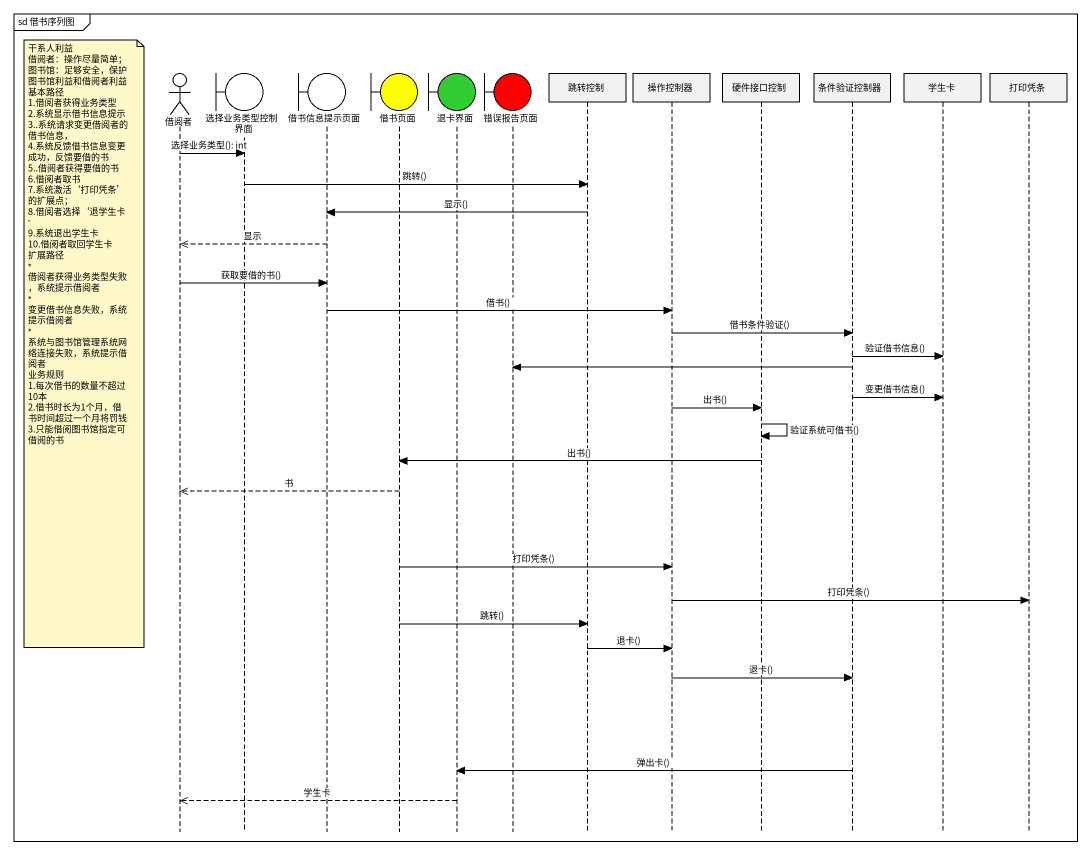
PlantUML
@startuml
mainframe sd 借书序列图
hide footbox
actor 借阅者
boundary 选择业务类型控制界面
boundary 借书信息提示页面
boundary 借书页面 #FFFF00
boundary 退卡界面 #32CD32
boundary 错误报告页面 #FF0000
participant 跳转控制
participant 操作控制器
participant 硬件接口控制
participant 条件验证控制器
participant 学生卡
participant 打印凭条

借阅者 -> 选择业务类型控制界面 : 选择业务类型(): int
选择业务类型控制界面 -> 跳转控制 : 跳转()
跳转控制 -> 借书信息提示页面 : 显示()
借书信息提示页面 -->> 借阅者 : 显示
借阅者 -> 借书信息提示页面 : 获取要借的书()
借书信息提示页面 -> 操作控制器 : 借书()
操作控制器 -> 条件验证控制器 : 借书条件验证()
note left of 借阅者
  干系人利益
  借阅者：操作尽量简单；
  图书馆：足够安全，保护图书馆利益和借阅者利益
  基本路径
  1.借阅者获得业务类型
  2.系统显示借书信息提示
  3..系统请求变更借阅者的借书信息，
  4.系统反馈借书信息变更成功，反馈要借的书
  5..借阅者获得要借的书
  6.借阅者取书
  7.系统激活‘打印凭条’的扩展点；
  8.借阅者选择‘退学生卡’
  9.系统退出学生卡
  10.借阅者取回学生卡
  扩展路径
  * 借阅者获得业务类型失败，系统提示借阅者
  * 变更借书信息失败，系统提示借阅者
  * 系统与图书馆管理系统网络连接失败，系统提示借阅者
  业务规则
  1.每次借书的数量不超过10本
  2.借书时长为1个月，借书时间超过一个月将罚钱
  3.只能借阅图书馆指定可借阅的书
end note
条件验证控制器 -> 学生卡 : 验证借书信息()
条件验证控制器 -> 错误报告页面
条件验证控制器 -> 学生卡 : 变更借书信息()
操作控制器 -> 硬件接口控制 : 出书()
硬件接口控制 -> 硬件接口控制 : 验证系统可借书()
硬件接口控制 -> 借书页面 : 出书()
借书页面 -->> 借阅者 : 书
借书页面 -> 操作控制器 : 打印凭条()
操作控制器 -> 打印凭条 : 打印凭条()
借书页面 -> 跳转控制 : 跳转()
跳转控制 -> 操作控制器 : 退卡()
操作控制器 -> 条件验证控制器 : 退卡()
条件验证控制器 -> 退卡界面 : 弹出卡()
退卡界面 -->> 借阅者 : 学生卡
@enduml
